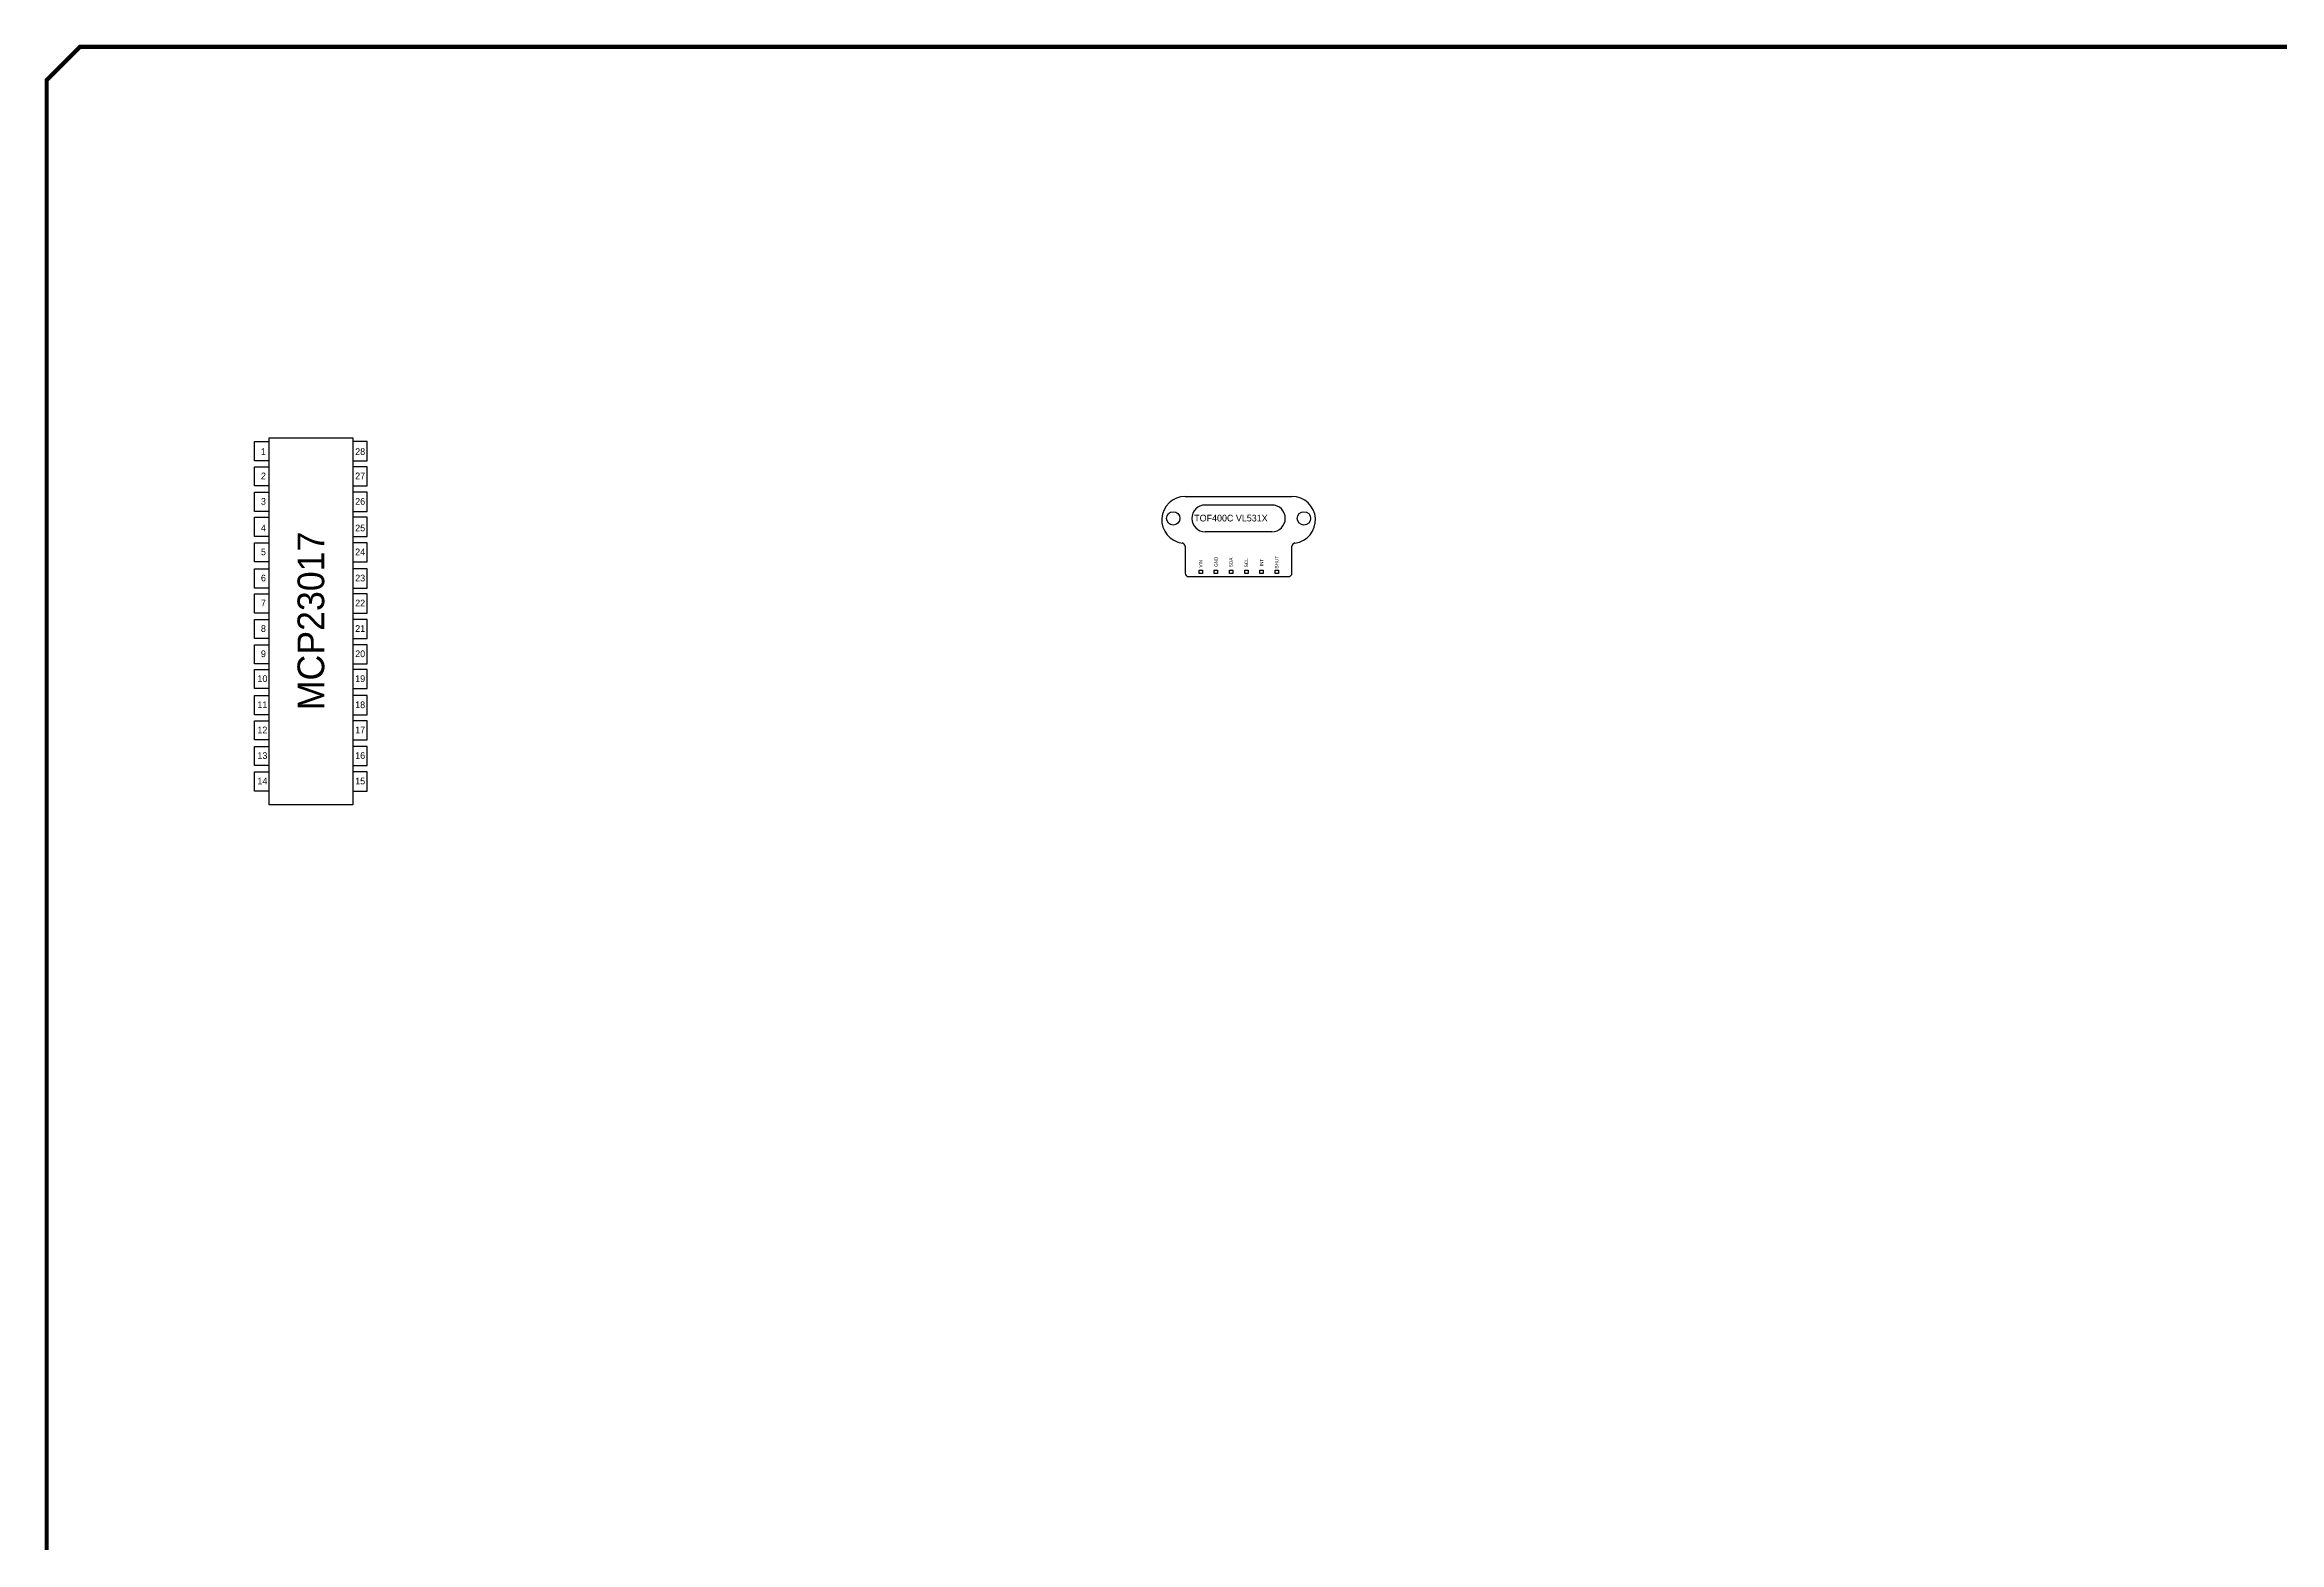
# Model space of a CAD drawing. Header units: inches. Extents: x 0 to 33.5, y 0 to 22.4.
# Drawn here: x 0.02 to 16.75, y 11.23 to 22.44 of the extents above; entities that cross this region are included whole.
import ezdxf
from ezdxf.enums import TextEntityAlignment as Align

# ---------------------------------------------------------------- set-up
doc = ezdxf.new("R2010")
doc.units = ezdxf.units.IN
doc.header["$MEASUREMENT"] = 0
doc.layers.add('TITLE', color=7, linetype='Continuous')
doc.styles.add('ITALIC', font='ITALIC')
doc.styles.add('SIMPLEX', font='SIMPLEX')

# ---------------------------------------------------------------- blocks, each defined once
blk = doc.blocks.new('NO_NUM_acade_title')
at = {"layer": 'TITLE', "const_width": 0.0312}
blk.add_lwpolyline([(30.594, 0.281), (30.594, 22.177), (30.344, 22.427), (0.281, 22.427), (0.031, 22.177), (0.031, 0.281), (0.281, 0.031), (30.344, 0.031)], close=True, dxfattribs=at)
at = {"layer": 'TITLE', "color": 1, "style": 'ITALIC'}
for tag, height, p in [('TITLE#1', 0.125, (32.156, 3.406)), ('TITLE#2', 0.125, (32.156, 3.204)), ('TITLE#3', 0.125, (32.156, 3.001)), ('TITLE#4', 0.125, (32.156, 2.799)), ('DWG#', 0.2, (32.156, 0.826))]:
    blk.add_attdef(tag, text='', height=height, dxfattribs=at).set_placement(p, align=Align.CENTER)
at = {"layer": 'TITLE', "color": 1, "style": 'SIMPLEX'}
blk.add_attdef('CAD#', (30.826, 1.958), '', height=0.0938, rotation=90, dxfattribs=at)
at = {"layer": 'TITLE', "color": 1}
for tag, p, height, style in [('ENGINEER', (31.237, 1.958), 0.0938, 'ITALIC'), ('CHKDBY', (32.424, 1.958), 0.0938, 'ITALIC'), ('JOB#', (31.464, 1.644), 0.0938, 'SIMPLEX'), ('DRAWNBY', (32.494, 1.644), 0.0938, 'ITALIC'), ('SCALE', (31.353, 1.344), 0.0938, 'SIMPLEX'), ('DATE', (32.408, 1.344), 0.0938, 'SIMPLEX'), ('SHTS', (32.532, 0.25), 0.2, 'ITALIC')]:
    blk.add_attdef(tag, p, '', height=height, dxfattribs=dict(at, style=style))
at = {"layer": 'TITLE', "color": 1, "style": 'ITALIC'}
blk.add_attdef('SH#', text='', height=0.2, dxfattribs=at).set_placement((31.881, 0.25), align=Align.RIGHT)
at = {"layer": 'TITLE', "color": 7, "flags": 9}
blk.add_attdef('WD_TB', (31.219, 0.031), '', height=0.125, dxfattribs=at)
blk = doc.blocks.new('i2c')
for points in [[(1.084, 0.265), (0.975, 0.265), (0.975, 0.408), (1.084, 0.408)], [(1.709, 0.265), (1.818, 0.265), (1.818, 0.408), (1.709, 0.408)], [(1.084, 0.076), (0.975, 0.076), (0.975, 0.219), (1.084, 0.219)], [(1.709, 0.076), (1.818, 0.076), (1.818, 0.219), (1.709, 0.219)], [(1.084, -0.115), (0.975, -0.115), (0.975, 0.028), (1.084, 0.028)], [(1.709, -0.115), (1.818, -0.115), (1.818, 0.028), (1.709, 0.028)], [(1.084, -0.303), (0.975, -0.303), (0.975, -0.159), (1.084, -0.159)], [(1.709, -0.303), (1.818, -0.303), (1.818, -0.159), (1.709, -0.159)], [(1.084, -0.493), (0.975, -0.493), (0.975, -0.35), (1.084, -0.35)], [(1.709, -0.493), (1.818, -0.493), (1.818, -0.35), (1.709, -0.35)], [(1.084, -0.689), (0.975, -0.689), (0.975, -0.545), (1.084, -0.545)], [(1.709, -0.689), (1.818, -0.689), (1.818, -0.545), (1.709, -0.545)], [(1.084, -0.876), (0.975, -0.876), (0.975, -0.732), (1.084, -0.732)], [(1.709, -0.876), (1.818, -0.876), (1.818, -0.732), (1.709, -0.732)], [(1.084, -1.067), (0.975, -1.067), (0.975, -0.923), (1.084, -0.923)], [(1.709, -1.067), (1.818, -1.067), (1.818, -0.923), (1.709, -0.923)], [(1.084, -1.256), (0.975, -1.256), (0.975, -1.113), (1.084, -1.113)], [(1.709, -1.256), (1.818, -1.256), (1.818, -1.113), (1.709, -1.113)], [(1.084, -1.442), (0.975, -1.442), (0.975, -1.299), (1.084, -1.299)], [(1.709, -1.442), (1.818, -1.442), (1.818, -1.299), (1.709, -1.299)], [(1.084, -1.638), (0.975, -1.638), (0.975, -1.494), (1.084, -1.494)], [(1.709, -1.638), (1.818, -1.638), (1.818, -1.494), (1.709, -1.494)], [(1.084, -1.826), (0.975, -1.826), (0.975, -1.683), (1.084, -1.683)], [(1.709, -1.826), (1.818, -1.826), (1.818, -1.683), (1.709, -1.683)], [(1.084, -2.018), (0.975, -2.018), (0.975, -1.875), (1.084, -1.875)], [(1.709, -2.018), (1.818, -2.018), (1.818, -1.875), (1.709, -1.875)], [(1.084, -2.209), (0.975, -2.209), (0.975, -2.066), (1.084, -2.066)], [(1.709, -2.209), (1.818, -2.209), (1.818, -2.066), (1.709, -2.066)]]:
    blk.add_lwpolyline(points)
blk.add_lwpolyline([(1.084, 0.437), (1.709, 0.437), (1.709, -2.313), (1.084, -2.313)], close=True)
for s, p in [('1', (1.022, 0.308)), ('28', (1.728, 0.308)), ('2', (1.022, 0.126)), ('27', (1.728, 0.126)), ('3', (1.022, -0.065)), ('26', (1.728, -0.065)), ('4', (1.022, -0.264)), ('25', (1.728, -0.264)), ('5', (1.022, -0.443)), ('24', (1.728, -0.443)), ('6', (1.022, -0.639)), ('23', (1.728, -0.639)), ('7', (1.022, -0.826)), ('22', (1.728, -0.826)), ('8', (1.022, -1.017)), ('21', (1.728, -1.017)), ('9', (1.022, -1.206)), ('20', (1.728, -1.206)), ('10', (0.996, -1.392)), ('19', (1.728, -1.392)), ('11', (0.996, -1.588)), ('18', (1.728, -1.588)), ('12', (0.996, -1.776)), ('17', (1.728, -1.776)), ('13', (0.996, -1.968)), ('16', (1.728, -1.968)), ('14', (0.996, -2.159)), ('15', (1.728, -2.159))]:
    blk.add_text(s, height=0.05).set_placement(p)
blk.add_text('MCP23017', height=0.2, rotation=90).set_placement((1.496, -1.604))
blk = doc.blocks.new('TOF')
for p, q in [((0.325, 0.081), (-0.175, 0.081)), ((0.325, -0.119), (-0.175, -0.119)), ((-0.325, -0.228), (-0.325, -0.43)), ((0.475, -0.43), (0.475, -0.228)), ((-0.3, -0.455), (0.45, -0.455))]:
    blk.add_line(p, q)
blk.add_lwpolyline([(-0.325, 0.145), (0.475, 0.145)])
for points in [[(-0.221, -0.408), (-0.196, -0.408), (-0.196, -0.433), (-0.221, -0.433)], [(-0.107, -0.408), (-0.082, -0.408), (-0.082, -0.433), (-0.107, -0.433)], [(0.007, -0.408), (0.032, -0.408), (0.032, -0.433), (0.007, -0.433)], [(0.121, -0.408), (0.146, -0.408), (0.146, -0.433), (0.121, -0.433)], [(0.235, -0.408), (0.26, -0.408), (0.26, -0.433), (0.235, -0.433)], [(0.349, -0.408), (0.374, -0.408), (0.374, -0.433), (0.349, -0.433)]]:
    blk.add_lwpolyline(points, close=True)
for centre in [(-0.414, -0.019), (0.565, -0.019)]:
    blk.add_circle(centre, 0.05)
for centre, radius, start, end in [((-0.325, -0.03), 0.175, 89.9694, 262.8463), ((-0.175, -0.019), 0.1, 90, 270), ((0.325, -0.019), 0.1, 270, 90), ((0.476, -0.03), 0.175, 277.1537, 90.0306), ((-0.35, -0.228), 0.025, 0, 82.8463), ((0.5, -0.228), 0.025, 97.1537, 180), ((-0.3, -0.43), 0.025, 180, 270), ((0.45, -0.43), 0.025, 270, 0)]:
    blk.add_arc(centre, radius, start, end)
blk.add_text('TOF400C VL531X', height=0.05).set_placement((-0.257, -0.042))
for s, p in [('VIN', (-0.195, -0.387)), ('GND', (-0.081, -0.383)), ('SDA', (0.03, -0.384)), ('SCL', (0.146, -0.385)), ('INT', (0.26, -0.378))]:
    blk.add_text(s, height=0.025, rotation=90).set_placement(p)
at = {"insert": (0.348, -0.395), "char_height": 0.025, "width": 0.18813, "attachment_point": 1, "rotation": 90}
blk.add_mtext('SHUT', dxfattribs=at)

msp = doc.modelspace()

# ---------------------------------------------------------------- block references
for name, p in [('NO_NUM_acade_title', (0, 0)), ('i2c', (0.613, 19.063)), ('TOF', (8.881, 18.915))]:
    msp.add_blockref(name, p)

doc.saveas('drawing.dxf')
